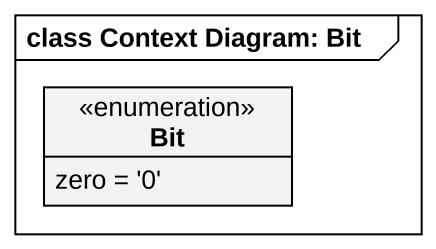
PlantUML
@startuml
mainframe class Context Diagram: Bit
hide circle
hide empty members
enum Bit {
  zero = '0'
}
@enduml
